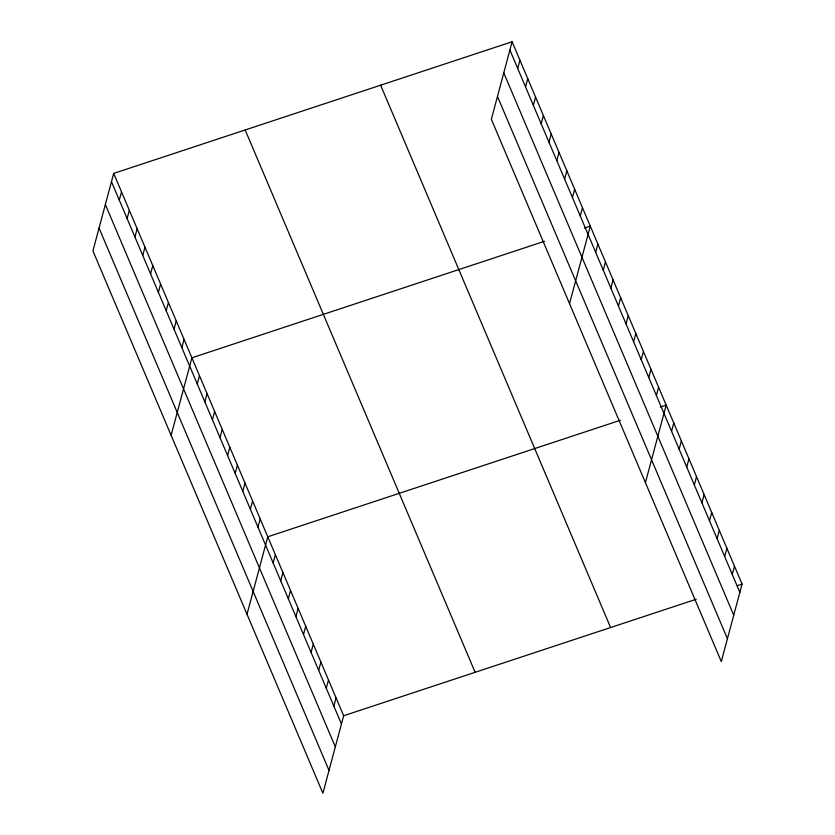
<?xml version="1.0" encoding="UTF-8"?>
<svg xmlns="http://www.w3.org/2000/svg" width="835" height="835" viewBox="0 0 835 835"><rect width="100%" height="100%" fill="white"/><g stroke="black" fill="none" stroke-linecap="round" stroke-linejoin="round"><path stroke-width="1.25" d="M113.696 173.409L92.925 250.917L322.894 793.25L343.655 715.752L113.696 173.409L512.106 41.75L742.075 584.082L721.304 661.591L491.345 119.248L512.106 41.75M119.29 200.118L121.513 191.852M127.118 218.561L129.331 210.295M134.936 237.004L137.149 228.727M142.754 255.437L144.966 247.17M150.571 273.88L152.784 265.613M158.389 292.323L160.602 284.046M166.207 310.756L168.419 302.489M174.024 329.199L176.248 320.932M181.842 347.642L184.065 339.365M171.112 435.306L191.883 357.808L544.514 241.273M197.258 383.975L199.471 375.708M204.846 401.875L207.059 393.598M212.434 419.765L214.647 411.498M220.023 437.665L222.235 429.399M227.611 455.566L229.823 447.289M235.199 473.455L237.411 465.189M242.787 491.356L244.999 483.089M250.375 509.256L252.587 500.979M257.963 527.156L260.186 518.879M247.003 614.278L267.774 536.78L620.405 420.245M273.139 562.947L275.362 554.67M280.727 580.847L282.95 572.57M288.325 598.737L290.538 590.47M295.914 616.637L298.126 608.36M303.502 634.537L305.714 626.26M311.09 652.427L313.302 644.161M318.678 670.328L320.89 662.061M326.266 688.228L328.479 679.951M333.854 706.118L336.067 697.851M517.71 68.46L519.923 60.193M525.528 86.903L527.741 78.626M533.346 105.335L535.569 97.069M541.163 123.778L543.387 115.512M548.981 142.221L551.204 133.944M556.809 160.654L559.022 152.387M564.627 179.097L566.84 170.831M572.445 197.54L574.657 189.263M580.262 215.973L582.475 207.706M569.533 303.648L590.293 226.139L584.427 228.08M595.668 252.316L597.881 244.039M603.256 270.206L605.479 261.94M610.844 288.106L613.067 279.84M618.432 306.007L620.655 297.73M626.02 323.897L628.244 315.63M633.608 341.797L635.832 333.53M641.207 359.697L643.42 351.42M648.795 377.587L651.008 369.32M656.383 395.487L658.596 387.221M645.424 482.62L666.184 405.111L660.318 407.052M671.559 431.288L673.772 423.011M679.147 449.178L681.36 440.911M686.735 467.078L688.948 458.801M694.323 484.978L696.536 476.702M701.911 502.868L704.135 494.602M709.5 520.769L711.723 512.492M717.088 538.669L719.311 530.392M724.676 556.559L726.899 548.292M732.274 574.459L734.487 566.193M343.655 715.752L696.296 599.217M737.378 585.638L742.075 584.082M509.893 50.017L739.862 592.359M503.766 72.864L733.735 615.207M497.462 96.411L727.431 638.744M380.635 85.201L610.594 627.534M245.166 129.968L475.136 672.3M111.472 181.686L341.442 724.018M105.356 204.533L335.326 746.866M99.052 228.07L329.011 770.402"/></g></svg>
